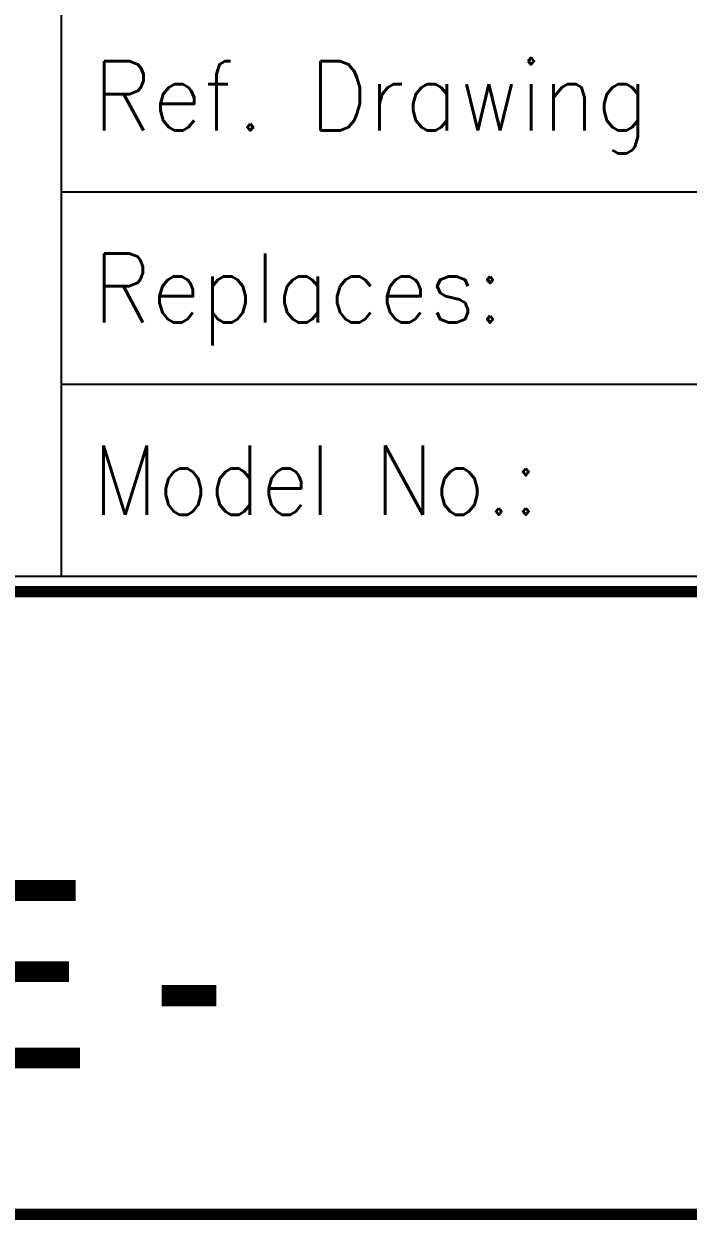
# Model space of a CAD drawing. Extents: x 0 to 11880, y 0 to 8400.
# Drawn here: x 10561 to 10906, y 525 to 1147 of the extents above; entities that cross this region are included whole.
import ezdxf

# ---------------------------------------------------------------- set-up
doc = ezdxf.new("R2010")
doc.units = 0
doc.header["$LTSCALE"] = 20
doc.layers.get('0').update_dxf_attribs({"linetype": 'CONTINUOUS'})
doc.layers.add('M_EQUIP_E7', color=7, linetype='CONTINUOUS', lineweight=70)
doc.layers.add('schriftfeld', color=7, linetype='CONTINUOUS')
doc.styles.add('Drawing NO', font='arial.ttf')
doc.styles.add('SIMPLEX', font='simplex.shx')

# ---------------------------------------------------------------- blocks, each defined once
blk = doc.blocks.new('A$C6EAD2A84')
at = {"layer": 'schriftfeld', "color": 3}
for p, q in [((125, 48), (125, 33)), ((0, 33), (180, 33))]:
    blk.add_line(p, q, dxfattribs=at)
at = {"layer": 'schriftfeld', "color": 4}
for p, q in [((125, 43), (180, 43)), ((125, 38), (180, 38))]:
    blk.add_line(p, q, dxfattribs=at)
at = {"layer": 'schriftfeld', "color": 1, "const_width": 0.3, "flags": 128}
blk.add_lwpolyline([(107.4, 32.6), (107.4, 16.4), (159.6, 16.4), (159.6, 32.6), (107.4, 32.6)], dxfattribs=at)
at = {"layer": 'schriftfeld', "color": 4, "style": 'SIMPLEX'}
for s, width, p in [('Ref. Drawing No.:', 0.947002, (125.831, 44.6)), ('Replaces:', 0.936456, (125.829, 39.6)), ('Model No.:', 0.912928, (125.823, 34.6))]:
    blk.add_text(s, height=1.8, dxfattribs=dict(at, width=width)).set_placement(p)

msp = doc.modelspace()

# ---------------------------------------------------------------- block references
at = {"layer": 'M_EQUIP_E7', "lineweight": 35, "xscale": 20, "yscale": 20, "zscale": 20}
msp.add_blockref('A$C6EAD2A84', (8080, 200), dxfattribs=at)

# ---------------------------------------------------------------- texts
at = {"color": 1, "style": 'Drawing NO', "width": 0.85}
msp.add_text('2 APE -', height=98, dxfattribs=at).set_placement((10265.04, 603.9))

doc.saveas('drawing.dxf')
